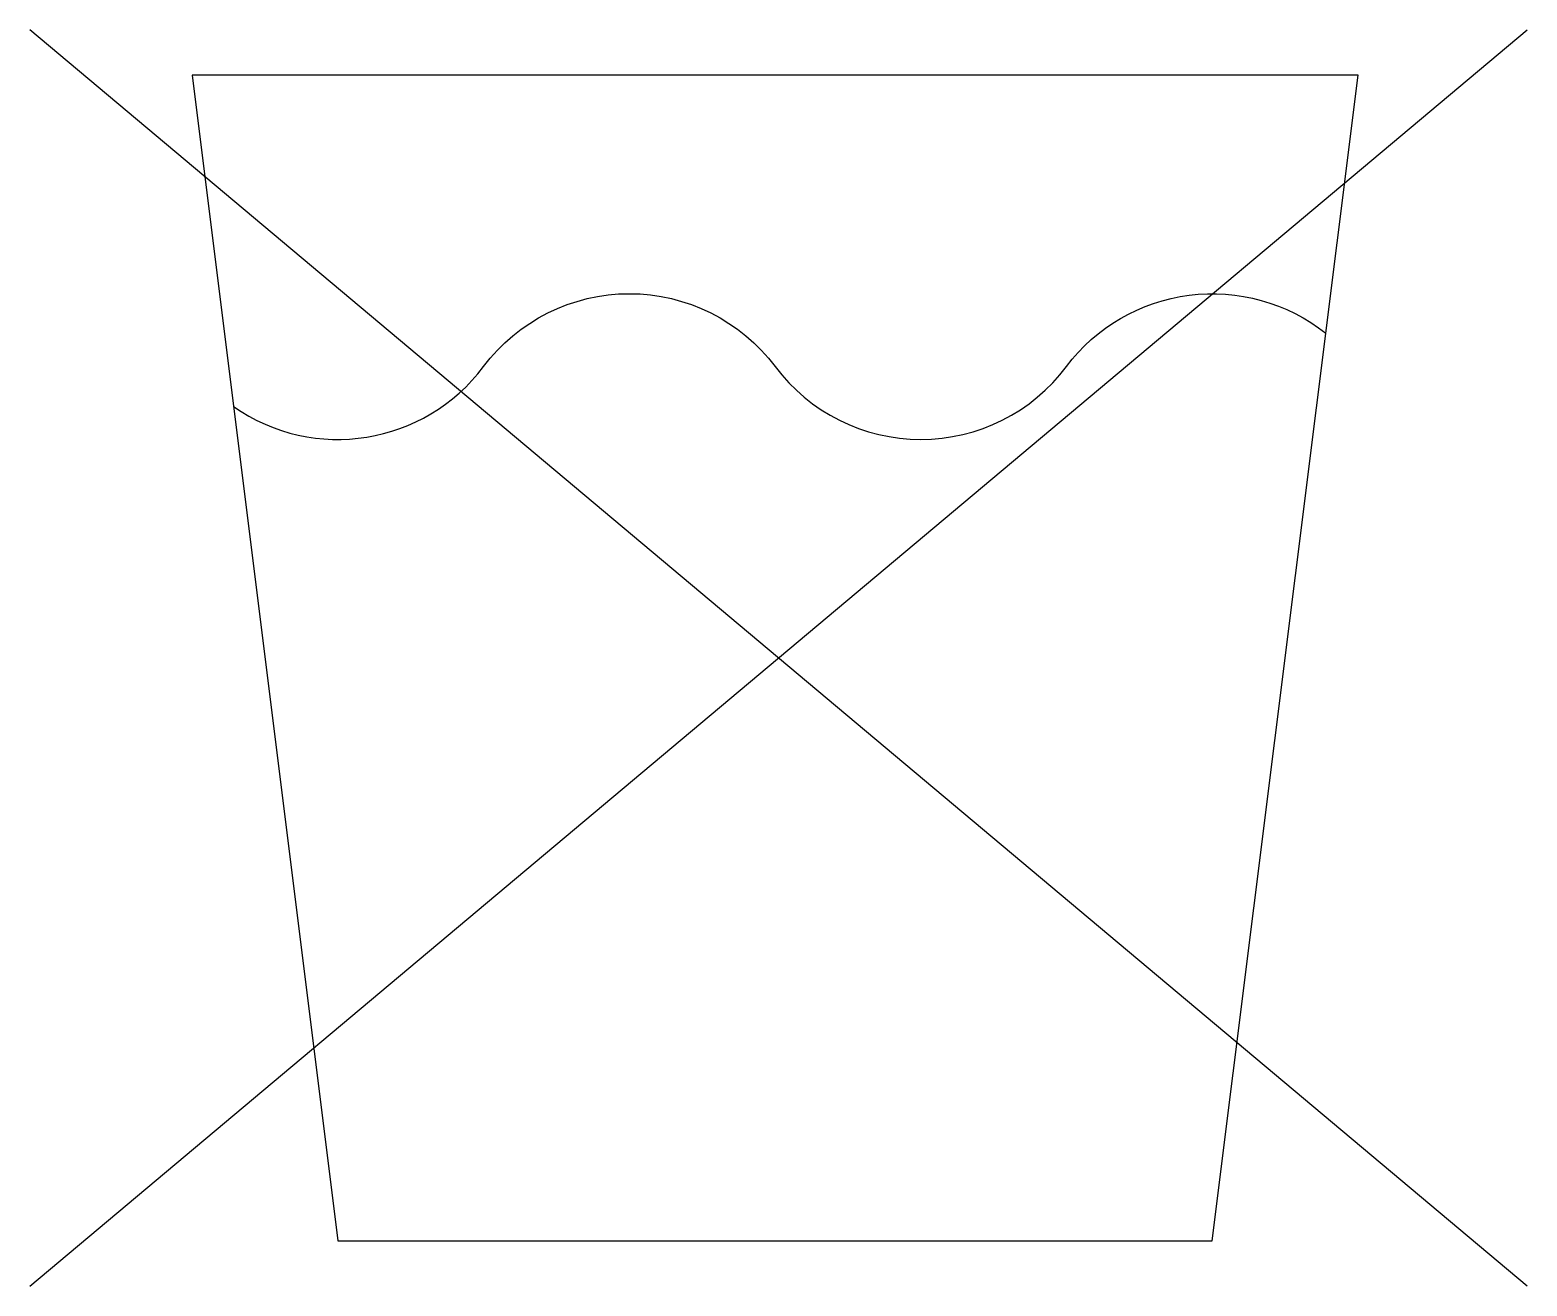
# Model space of a CAD drawing. Extents: x -2.57 to 2.57, y -2.15 to 2.15.
import ezdxf

# ---------------------------------------------------------------- set-up
doc = ezdxf.new("R2010")
doc.units = 0

msp = doc.modelspace()

# ---------------------------------------------------------------- linework, layer by layer
for p, q in [((-2.5658, -2.1549), (2.5705, 2.1549)), ((2.5705, -2.1549), (-2.5658, 2.1549))]:
    msp.add_line(p, q)
msp.add_lwpolyline([(-1.5094, -2), (1.4906, -2), (1.9906, 2), (-2.0094, 2)], close=True)
msp.add_lwpolyline([(-1.8672, 0.8626, 0.404309), (-1.0094, 1, -0.5), (-0.0094, 1, 0.5), (0.9906, 1, -0.422678), (1.8798, 1.114, -0.422678)], format="xyb")

doc.saveas('drawing.dxf')
